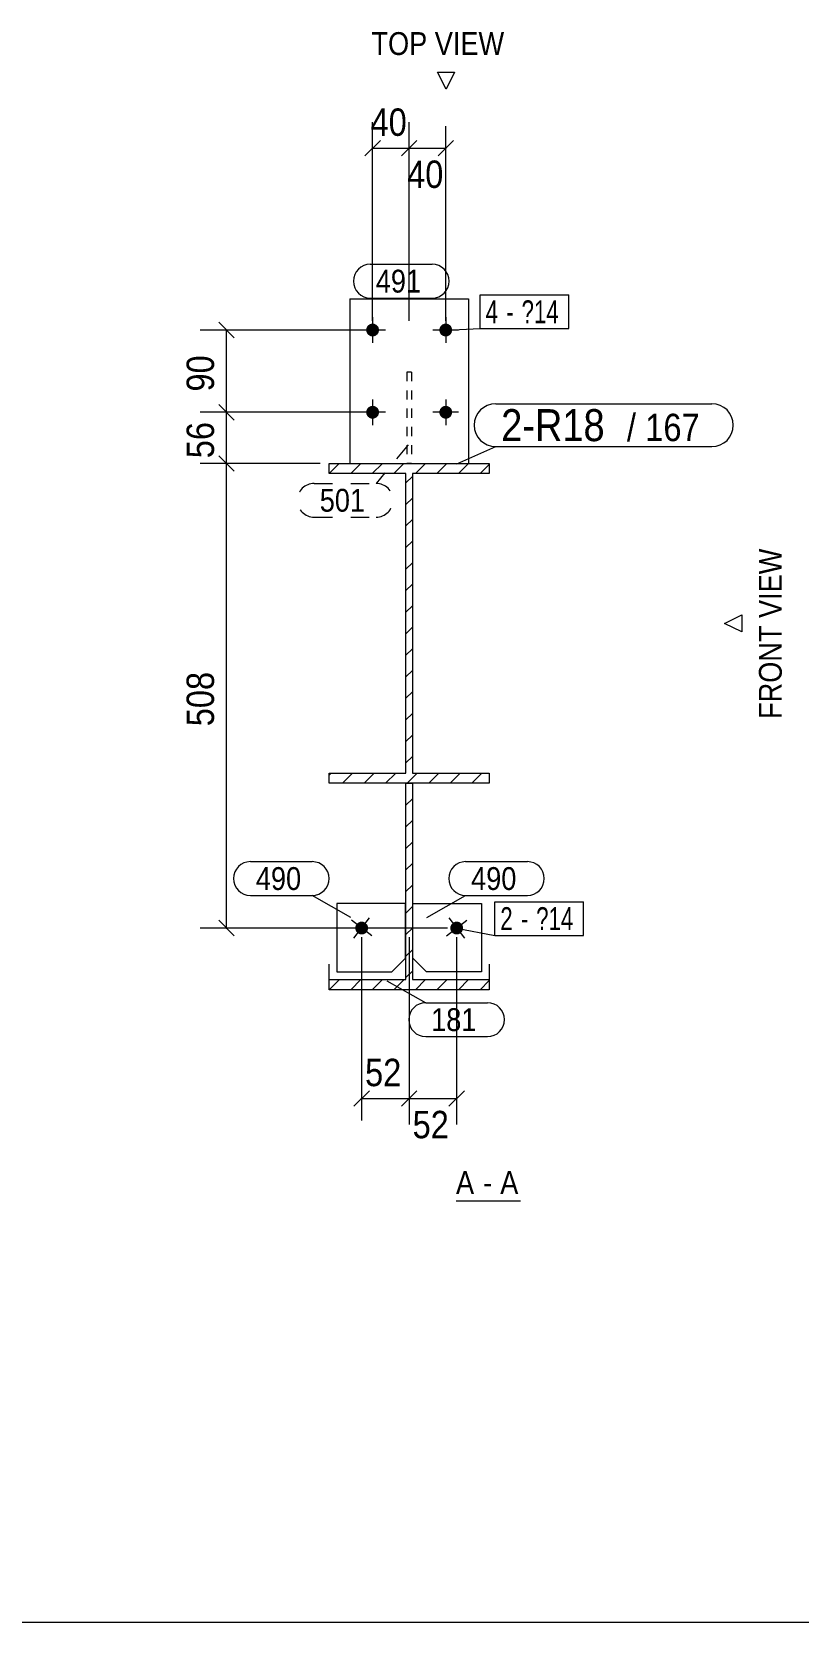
# Model space of a CAD drawing. Header units: millimetres. Extents: x 2 to 825, y 1 to 579.
# Drawn here: x 367 to 450.9, y 5 to 179 of the extents above; entities that cross this region are included whole.
import ezdxf

# ---------------------------------------------------------------- set-up
doc = ezdxf.new("R2010")
doc.units = ezdxf.units.MM
for name, pattern in [('XKITLINE00', [0]), ('XKITLINE01', [4, 1, -1, 1, -1]), ('XKITLINE02', [4, 2, -2])]:
    doc.linetypes.add(name, pattern=pattern)
for name, color, linetype, lineweight in [('Bolt', 3, 'Continuous', 0), ('BoltMark', 7, 'Continuous', 0), ('Dimensions', 7, 'Continuous', 0), ('DrawingSheet', 5, 'Continuous', 0), ('OtherObjectType', 7, 'Continuous', 0), ('Part', 2, 'Continuous', 0), ('PartMark', 7, 'Continuous', 0)]:
    doc.layers.add(name, color=color, linetype=linetype, lineweight=lineweight)
doc.styles.add('ARIAL', font='ARIAL.TTF')
doc.styles.add('ARIAL_NARROW', font='ARIALN.TTF')

# ---------------------------------------------------------------- blocks, each defined once
blk = doc.blocks.new('*A5')
at = {"layer": 'Part', "color": 7, "linetype": 'XKITLINE00', "lineweight": 0}
for p, q in [((399.51, 130.71), (400.61, 131.81)), ((399.51, 130.71), (399.51, 130.71)), ((401.87, 130.71), (402.97, 131.81)), ((404.23, 130.71), (405.33, 131.81)), ((406.59, 130.71), (407.69, 131.81)), ((408.94, 130.71), (410.04, 131.81)), ((411.3, 130.71), (412.4, 131.81)), ((413.66, 130.71), (414.76, 131.81)), ((416.02, 130.71), (417.01, 131.71)), ((407.91, 129.68), (408.61, 130.38)), ((407.91, 127.32), (408.61, 128.02)), ((407.91, 124.97), (408.61, 125.67)), ((407.91, 122.61), (408.61, 123.31)), ((407.91, 120.25), (408.61, 120.95)), ((407.91, 117.89), (408.61, 118.59)), ((407.91, 115.54), (408.61, 116.24)), ((407.91, 113.18), (408.61, 113.88)), ((407.91, 110.82), (408.61, 111.52)), ((407.91, 108.46), (408.61, 109.16)), ((407.91, 106.11), (408.61, 106.81)), ((407.91, 103.75), (408.61, 104.45)), ((407.91, 101.39), (408.61, 102.09)), ((407.91, 99.03), (408.61, 99.73)), ((399.52, 97.71), (399.72, 97.91)), ((400.97, 96.81), (402.07, 97.91)), ((403.33, 96.81), (404.43, 97.91)), ((405.69, 96.81), (406.79, 97.91)), ((408.05, 96.81), (409.15, 97.91)), ((410.4, 96.81), (411.5, 97.91)), ((412.76, 96.81), (413.86, 97.91)), ((415.12, 96.81), (416.22, 97.91))]:
    blk.add_line(p, q, dxfattribs=at)
blk = doc.blocks.new('*A6')
at = {"layer": 'Part', "color": 7, "linetype": 'XKITLINE00', "lineweight": 0}
for p, q in [((407.91, 96.75), (407.95, 96.79)), ((407.91, 94.4), (408.61, 95.1)), ((407.91, 92.04), (408.61, 92.74)), ((407.91, 89.68), (408.61, 90.38)), ((407.91, 87.32), (408.61, 88.02)), ((407.91, 84.97), (408.61, 85.67)), ((407.91, 82.61), (408.61, 83.31)), ((407.91, 80.25), (408.61, 80.95)), ((407.91, 77.89), (408.61, 78.59)), ((399.51, 74.21), (400.63, 75.32)), ((401.87, 74.21), (402.99, 75.32)), ((404.23, 74.21), (405.34, 75.32)), ((406.59, 74.21), (407.7, 75.32)), ((407.91, 75.54), (408.61, 76.24)), ((408.94, 74.21), (410.06, 75.32)), ((411.3, 74.21), (412.42, 75.32)), ((413.66, 74.21), (414.77, 75.32)), ((416.02, 74.21), (417.01, 75.21))]:
    blk.add_line(p, q, dxfattribs=at)
blk = doc.blocks.new('*A122')
at = {"layer": 'Bolt'}
for points in [[(404.96, 146.37), (404.96, 146.34), (404.96, 146.31), (404.95, 146.27), (404.94, 146.24), (404.93, 146.21), (404.92, 146.17), (404.91, 146.14), (404.9, 146.11), (404.88, 146.08), (404.87, 146.05), (404.85, 146.02), (404.83, 145.99), (404.81, 145.96), (404.78, 145.94), (404.76, 145.91), (404.73, 145.89), (404.71, 145.87), (404.68, 145.85), (404.65, 145.83), (404.62, 145.81), (404.59, 145.79), (404.56, 145.78), (404.53, 145.76), (404.5, 145.75), (404.47, 145.74), (404.43, 145.73), (404.4, 145.72), (404.37, 145.72), (404.33, 145.71), (404.3, 145.71), (404.26, 145.71), (404.23, 145.71), (404.2, 145.71), (404.16, 145.72), (404.13, 145.72), (404.09, 145.73), (404.06, 145.74), (404.03, 145.75), (404, 145.76), (403.97, 145.78), (403.93, 145.79), (403.9, 145.81), (403.88, 145.83), (403.85, 145.85), (403.82, 145.87), (403.79, 145.89), (403.77, 145.91), (403.75, 145.94), (403.72, 145.96), (403.7, 145.99), (403.68, 146.02), (403.66, 146.05), (403.65, 146.08), (403.63, 146.11), (403.62, 146.14), (403.61, 146.17), (403.59, 146.21), (403.59, 146.24), (403.58, 146.27), (403.57, 146.31), (403.57, 146.34), (403.57, 146.37), (403.56, 146.41), (403.57, 146.44), (403.57, 146.48), (403.57, 146.51), (403.58, 146.55), (403.59, 146.58), (403.59, 146.61), (403.61, 146.64), (403.62, 146.68), (403.63, 146.71), (403.65, 146.74), (403.66, 146.77), (403.68, 146.8), (403.7, 146.83), (403.72, 146.85), (403.75, 146.88), (403.77, 146.9), (403.79, 146.93), (403.82, 146.95), (403.85, 146.97), (403.88, 146.99), (403.9, 147.01), (403.93, 147.03), (403.97, 147.04), (404, 147.06), (404.03, 147.07), (404.06, 147.08), (404.09, 147.09), (404.13, 147.1), (404.16, 147.1), (404.2, 147.11), (404.23, 147.11), (404.26, 147.11), (404.3, 147.11), (404.33, 147.11), (404.37, 147.1), (404.4, 147.1), (404.43, 147.09), (404.47, 147.08), (404.5, 147.07), (404.53, 147.06), (404.56, 147.04), (404.59, 147.03), (404.62, 147.01), (404.65, 146.99), (404.68, 146.97), (404.71, 146.95), (404.73, 146.93), (404.76, 146.9), (404.78, 146.88), (404.81, 146.85), (404.83, 146.83), (404.85, 146.8), (404.87, 146.77), (404.88, 146.74), (404.9, 146.71), (404.91, 146.68), (404.92, 146.64), (404.93, 146.61), (404.94, 146.58), (404.95, 146.55), (404.96, 146.51), (404.96, 146.48), (404.96, 146.44), (404.96, 146.41)], [(412.96, 146.37), (412.96, 146.34), (412.96, 146.31), (412.95, 146.27), (412.94, 146.24), (412.93, 146.21), (412.92, 146.17), (412.91, 146.14), (412.9, 146.11), (412.88, 146.08), (412.87, 146.05), (412.85, 146.02), (412.83, 145.99), (412.81, 145.96), (412.78, 145.94), (412.76, 145.91), (412.73, 145.89), (412.71, 145.87), (412.68, 145.85), (412.65, 145.83), (412.62, 145.81), (412.59, 145.79), (412.56, 145.78), (412.53, 145.76), (412.5, 145.75), (412.47, 145.74), (412.43, 145.73), (412.4, 145.72), (412.37, 145.72), (412.33, 145.71), (412.3, 145.71), (412.26, 145.71), (412.23, 145.71), (412.2, 145.71), (412.16, 145.72), (412.13, 145.72), (412.09, 145.73), (412.06, 145.74), (412.03, 145.75), (412, 145.76), (411.97, 145.78), (411.93, 145.79), (411.9, 145.81), (411.88, 145.83), (411.85, 145.85), (411.82, 145.87), (411.79, 145.89), (411.77, 145.91), (411.75, 145.94), (411.72, 145.96), (411.7, 145.99), (411.68, 146.02), (411.66, 146.05), (411.65, 146.08), (411.63, 146.11), (411.62, 146.14), (411.61, 146.17), (411.59, 146.21), (411.59, 146.24), (411.58, 146.27), (411.57, 146.31), (411.57, 146.34), (411.57, 146.37), (411.56, 146.41), (411.57, 146.44), (411.57, 146.48), (411.57, 146.51), (411.58, 146.55), (411.59, 146.58), (411.59, 146.61), (411.61, 146.64), (411.62, 146.68), (411.63, 146.71), (411.65, 146.74), (411.66, 146.77), (411.68, 146.8), (411.7, 146.83), (411.72, 146.85), (411.75, 146.88), (411.77, 146.9), (411.79, 146.93), (411.82, 146.95), (411.85, 146.97), (411.88, 146.99), (411.9, 147.01), (411.93, 147.03), (411.97, 147.04), (412, 147.06), (412.03, 147.07), (412.06, 147.08), (412.09, 147.09), (412.13, 147.1), (412.16, 147.1), (412.2, 147.11), (412.23, 147.11), (412.26, 147.11), (412.3, 147.11), (412.33, 147.11), (412.37, 147.1), (412.4, 147.1), (412.43, 147.09), (412.47, 147.08), (412.5, 147.07), (412.53, 147.06), (412.56, 147.04), (412.59, 147.03), (412.62, 147.01), (412.65, 146.99), (412.68, 146.97), (412.71, 146.95), (412.73, 146.93), (412.76, 146.9), (412.78, 146.88), (412.81, 146.85), (412.83, 146.83), (412.85, 146.8), (412.87, 146.77), (412.88, 146.74), (412.9, 146.71), (412.91, 146.68), (412.92, 146.64), (412.93, 146.61), (412.94, 146.58), (412.95, 146.55), (412.96, 146.51), (412.96, 146.48), (412.96, 146.44), (412.96, 146.41)], [(404.96, 137.37), (404.96, 137.34), (404.96, 137.31), (404.95, 137.27), (404.94, 137.24), (404.93, 137.21), (404.92, 137.17), (404.91, 137.14), (404.9, 137.11), (404.88, 137.08), (404.87, 137.05), (404.85, 137.02), (404.83, 136.99), (404.81, 136.96), (404.78, 136.94), (404.76, 136.91), (404.73, 136.89), (404.71, 136.87), (404.68, 136.85), (404.65, 136.83), (404.62, 136.81), (404.59, 136.79), (404.56, 136.78), (404.53, 136.76), (404.5, 136.75), (404.47, 136.74), (404.43, 136.73), (404.4, 136.72), (404.37, 136.72), (404.33, 136.71), (404.3, 136.71), (404.26, 136.71), (404.23, 136.71), (404.2, 136.71), (404.16, 136.72), (404.13, 136.72), (404.09, 136.73), (404.06, 136.74), (404.03, 136.75), (404, 136.76), (403.97, 136.78), (403.93, 136.79), (403.9, 136.81), (403.88, 136.83), (403.85, 136.85), (403.82, 136.87), (403.79, 136.89), (403.77, 136.91), (403.75, 136.94), (403.72, 136.96), (403.7, 136.99), (403.68, 137.02), (403.66, 137.05), (403.65, 137.08), (403.63, 137.11), (403.62, 137.14), (403.61, 137.17), (403.59, 137.21), (403.59, 137.24), (403.58, 137.27), (403.57, 137.31), (403.57, 137.34), (403.57, 137.37), (403.56, 137.41), (403.57, 137.44), (403.57, 137.48), (403.57, 137.51), (403.58, 137.55), (403.59, 137.58), (403.59, 137.61), (403.61, 137.64), (403.62, 137.68), (403.63, 137.71), (403.65, 137.74), (403.66, 137.77), (403.68, 137.8), (403.7, 137.83), (403.72, 137.85), (403.75, 137.88), (403.77, 137.9), (403.79, 137.93), (403.82, 137.95), (403.85, 137.97), (403.88, 137.99), (403.9, 138.01), (403.93, 138.03), (403.97, 138.04), (404, 138.06), (404.03, 138.07), (404.06, 138.08), (404.09, 138.09), (404.13, 138.1), (404.16, 138.1), (404.2, 138.11), (404.23, 138.11), (404.26, 138.11), (404.3, 138.11), (404.33, 138.11), (404.37, 138.1), (404.4, 138.1), (404.43, 138.09), (404.47, 138.08), (404.5, 138.07), (404.53, 138.06), (404.56, 138.04), (404.59, 138.03), (404.62, 138.01), (404.65, 137.99), (404.68, 137.97), (404.71, 137.95), (404.73, 137.93), (404.76, 137.9), (404.78, 137.88), (404.81, 137.85), (404.83, 137.83), (404.85, 137.8), (404.87, 137.77), (404.88, 137.74), (404.9, 137.71), (404.91, 137.68), (404.92, 137.64), (404.93, 137.61), (404.94, 137.58), (404.95, 137.55), (404.96, 137.51), (404.96, 137.48), (404.96, 137.44), (404.96, 137.41)], [(412.96, 137.37), (412.96, 137.34), (412.96, 137.31), (412.95, 137.27), (412.94, 137.24), (412.93, 137.21), (412.92, 137.17), (412.91, 137.14), (412.9, 137.11), (412.88, 137.08), (412.87, 137.05), (412.85, 137.02), (412.83, 136.99), (412.81, 136.96), (412.78, 136.94), (412.76, 136.91), (412.73, 136.89), (412.71, 136.87), (412.68, 136.85), (412.65, 136.83), (412.62, 136.81), (412.59, 136.79), (412.56, 136.78), (412.53, 136.76), (412.5, 136.75), (412.47, 136.74), (412.43, 136.73), (412.4, 136.72), (412.37, 136.72), (412.33, 136.71), (412.3, 136.71), (412.26, 136.71), (412.23, 136.71), (412.2, 136.71), (412.16, 136.72), (412.13, 136.72), (412.09, 136.73), (412.06, 136.74), (412.03, 136.75), (412, 136.76), (411.97, 136.78), (411.93, 136.79), (411.9, 136.81), (411.88, 136.83), (411.85, 136.85), (411.82, 136.87), (411.79, 136.89), (411.77, 136.91), (411.75, 136.94), (411.72, 136.96), (411.7, 136.99), (411.68, 137.02), (411.66, 137.05), (411.65, 137.08), (411.63, 137.11), (411.62, 137.14), (411.61, 137.17), (411.59, 137.21), (411.59, 137.24), (411.58, 137.27), (411.57, 137.31), (411.57, 137.34), (411.57, 137.37), (411.56, 137.41), (411.57, 137.44), (411.57, 137.48), (411.57, 137.51), (411.58, 137.55), (411.59, 137.58), (411.59, 137.61), (411.61, 137.64), (411.62, 137.68), (411.63, 137.71), (411.65, 137.74), (411.66, 137.77), (411.68, 137.8), (411.7, 137.83), (411.72, 137.85), (411.75, 137.88), (411.77, 137.9), (411.79, 137.93), (411.82, 137.95), (411.85, 137.97), (411.88, 137.99), (411.9, 138.01), (411.93, 138.03), (411.97, 138.04), (412, 138.06), (412.03, 138.07), (412.06, 138.08), (412.09, 138.09), (412.13, 138.1), (412.16, 138.1), (412.2, 138.11), (412.23, 138.11), (412.26, 138.11), (412.3, 138.11), (412.33, 138.11), (412.37, 138.1), (412.4, 138.1), (412.43, 138.09), (412.47, 138.08), (412.5, 138.07), (412.53, 138.06), (412.56, 138.04), (412.59, 138.03), (412.62, 138.01), (412.65, 137.99), (412.68, 137.97), (412.71, 137.95), (412.73, 137.93), (412.76, 137.9), (412.78, 137.88), (412.81, 137.85), (412.83, 137.83), (412.85, 137.8), (412.87, 137.77), (412.88, 137.74), (412.9, 137.71), (412.91, 137.68), (412.92, 137.64), (412.93, 137.61), (412.94, 137.58), (412.95, 137.55), (412.96, 137.51), (412.96, 137.48), (412.96, 137.44), (412.96, 137.41)]]:
    blk.add_hatch(color=3, dxfattribs=at).paths.add_polyline_path(points, flags=17)
at = {"layer": 'Bolt', "color": 3, "linetype": 'XKITLINE00', "lineweight": 0}
for p, q in [((405.66, 146.41), (402.86, 146.41)), ((404.26, 147.81), (404.26, 145.01)), ((413.66, 146.41), (410.86, 146.41)), ((412.26, 147.81), (412.26, 145.01)), ((404.26, 138.81), (404.26, 136.01)), ((412.26, 138.81), (412.26, 136.01)), ((405.66, 137.41), (402.86, 137.41)), ((413.66, 137.41), (410.86, 137.41))]:
    blk.add_line(p, q, dxfattribs=at)
blk = doc.blocks.new('*A123')
at = {"layer": 'Bolt'}
blk.add_hatch(color=3, dxfattribs=at).paths.add_polyline_path([(402.61, 80.43), (402.58, 80.46), (402.56, 80.48), (402.54, 80.51), (402.51, 80.53), (402.49, 80.56), (402.47, 80.59), (402.46, 80.62), (402.44, 80.65), (402.43, 80.68), (402.41, 80.71), (402.4, 80.74), (402.39, 80.78), (402.38, 80.81), (402.38, 80.84), (402.37, 80.88), (402.37, 80.91), (402.36, 80.95), (402.36, 80.98), (402.37, 81.01), (402.37, 81.05), (402.37, 81.08), (402.38, 81.12), (402.39, 81.15), (402.4, 81.18), (402.41, 81.21), (402.42, 81.25), (402.44, 81.28), (402.46, 81.31), (402.47, 81.34), (402.49, 81.37), (402.51, 81.39), (402.53, 81.42), (402.56, 81.45), (402.58, 81.47), (402.61, 81.49), (402.63, 81.52), (402.66, 81.54), (402.69, 81.55), (402.72, 81.57), (402.75, 81.59), (402.78, 81.6), (402.81, 81.62), (402.84, 81.63), (402.88, 81.64), (402.91, 81.65), (402.94, 81.65), (402.98, 81.66), (403.01, 81.66), (403.05, 81.66), (403.08, 81.66), (403.11, 81.66), (403.15, 81.66), (403.18, 81.65), (403.22, 81.65), (403.25, 81.64), (403.28, 81.63), (403.32, 81.62), (403.35, 81.6), (403.38, 81.59), (403.41, 81.57), (403.44, 81.56), (403.47, 81.54), (403.49, 81.52), (403.52, 81.49), (403.55, 81.47), (403.57, 81.45), (403.59, 81.42), (403.62, 81.4), (403.64, 81.37), (403.66, 81.34), (403.67, 81.31), (403.69, 81.28), (403.7, 81.25), (403.72, 81.22), (403.73, 81.18), (403.74, 81.15), (403.75, 81.12), (403.75, 81.08), (403.76, 81.05), (403.76, 81.02), (403.76, 80.98), (403.76, 80.95), (403.76, 80.91), (403.76, 80.88), (403.75, 80.85), (403.75, 80.81), (403.74, 80.78), (403.73, 80.75), (403.72, 80.71), (403.71, 80.68), (403.69, 80.65), (403.67, 80.62), (403.66, 80.59), (403.64, 80.56), (403.62, 80.53), (403.6, 80.51), (403.57, 80.48), (403.55, 80.46), (403.52, 80.43), (403.5, 80.41), (403.47, 80.39), (403.44, 80.37), (403.41, 80.36), (403.38, 80.34), (403.35, 80.32), (403.32, 80.31), (403.29, 80.3), (403.25, 80.29), (403.22, 80.28), (403.19, 80.27), (403.15, 80.27), (403.12, 80.27), (403.08, 80.26), (403.05, 80.26), (403.01, 80.27), (402.98, 80.27), (402.95, 80.27), (402.91, 80.28), (402.88, 80.29), (402.85, 80.3), (402.81, 80.31), (402.78, 80.32), (402.75, 80.34), (402.72, 80.35), (402.69, 80.37), (402.66, 80.39), (402.64, 80.41)], flags=17)
at = {"layer": 'Bolt', "color": 3, "linetype": 'XKITLINE00', "lineweight": 0}
for p, q in [((404.17, 80.1), (401.96, 81.82)), ((402.21, 79.86), (403.92, 82.07))]:
    blk.add_line(p, q, dxfattribs=at)
blk = doc.blocks.new('*A124')
at = {"layer": 'Bolt'}
blk.add_hatch(color=3, dxfattribs=at).paths.add_polyline_path([(413.06, 81.54), (413.09, 81.56), (413.12, 81.57), (413.15, 81.59), (413.18, 81.6), (413.21, 81.62), (413.25, 81.63), (413.28, 81.64), (413.31, 81.65), (413.35, 81.65), (413.38, 81.66), (413.41, 81.66), (413.45, 81.66), (413.48, 81.66), (413.52, 81.66), (413.55, 81.66), (413.59, 81.65), (413.62, 81.65), (413.65, 81.64), (413.69, 81.63), (413.72, 81.62), (413.75, 81.6), (413.78, 81.59), (413.81, 81.57), (413.84, 81.55), (413.87, 81.54), (413.9, 81.52), (413.92, 81.49), (413.95, 81.47), (413.97, 81.45), (414, 81.42), (414.02, 81.39), (414.04, 81.37), (414.06, 81.34), (414.07, 81.31), (414.09, 81.28), (414.11, 81.25), (414.12, 81.21), (414.13, 81.18), (414.14, 81.15), (414.15, 81.12), (414.15, 81.08), (414.16, 81.05), (414.16, 81.01), (414.16, 80.98), (414.16, 80.95), (414.16, 80.91), (414.16, 80.88), (414.15, 80.84), (414.15, 80.81), (414.14, 80.78), (414.13, 80.74), (414.12, 80.71), (414.1, 80.68), (414.09, 80.65), (414.07, 80.62), (414.06, 80.59), (414.04, 80.56), (414.02, 80.53), (413.99, 80.51), (413.97, 80.48), (413.95, 80.46), (413.92, 80.43), (413.89, 80.41), (413.87, 80.39), (413.84, 80.37), (413.81, 80.35), (413.78, 80.34), (413.75, 80.32), (413.72, 80.31), (413.68, 80.3), (413.65, 80.29), (413.62, 80.28), (413.58, 80.27), (413.55, 80.27), (413.51, 80.27), (413.48, 80.26), (413.45, 80.26), (413.41, 80.27), (413.38, 80.27), (413.34, 80.27), (413.31, 80.28), (413.28, 80.29), (413.24, 80.3), (413.21, 80.31), (413.18, 80.32), (413.15, 80.34), (413.12, 80.36), (413.09, 80.37), (413.06, 80.39), (413.03, 80.41), (413.01, 80.43), (412.98, 80.46), (412.96, 80.48), (412.93, 80.51), (412.91, 80.53), (412.89, 80.56), (412.87, 80.59), (412.86, 80.62), (412.84, 80.65), (412.82, 80.68), (412.81, 80.71), (412.8, 80.75), (412.79, 80.78), (412.78, 80.81), (412.77, 80.85), (412.77, 80.88), (412.77, 80.91), (412.76, 80.95), (412.76, 80.98), (412.77, 81.02), (412.77, 81.05), (412.78, 81.08), (412.78, 81.12), (412.79, 81.15), (412.8, 81.18), (412.81, 81.22), (412.83, 81.25), (412.84, 81.28), (412.86, 81.31), (412.87, 81.34), (412.89, 81.37), (412.91, 81.4), (412.94, 81.42), (412.96, 81.45), (412.98, 81.47), (413.01, 81.49), (413.04, 81.52)], flags=17)
at = {"layer": 'Bolt', "color": 3, "linetype": 'XKITLINE00', "lineweight": 0}
for p, q in [((412.36, 80.1), (414.57, 81.82)), ((412.61, 82.07), (414.32, 79.86))]:
    blk.add_line(p, q, dxfattribs=at)
blk = doc.blocks.new('*A125')
at = {"layer": 'Part', "color": 2, "linetype": 'XKITLINE00', "lineweight": 0}
for p, q in [((399.51, 130.71), (399.51, 131.81)), ((399.51, 131.81), (417.01, 131.81)), ((407.91, 130.71), (399.51, 130.71)), ((407.91, 97.91), (407.91, 130.71)), ((417.01, 130.71), (408.61, 130.71)), ((408.61, 130.71), (408.61, 97.91)), ((417.01, 131.81), (417.01, 130.71)), ((399.51, 96.81), (399.51, 97.91)), ((399.51, 97.91), (407.91, 97.91)), ((408.61, 97.91), (417.01, 97.91)), ((417.01, 97.91), (417.01, 96.81)), ((417.01, 96.81), (399.51, 96.81))]:
    blk.add_line(p, q, dxfattribs=at)
blk = doc.blocks.new('*A126')
at = {"layer": 'Part', "color": 2, "linetype": 'XKITLINE00', "lineweight": 0}
for p, q in [((401.76, 149.81), (401.76, 131.81)), ((401.76, 149.81), (414.76, 149.81)), ((414.76, 149.81), (414.76, 131.81))]:
    blk.add_line(p, q, dxfattribs=at)
at = {"layer": 'Part', "color": 7, "linetype": 'XKITLINE01', "lineweight": 0}
blk.add_line((401.76, 131.81), (414.76, 131.81), dxfattribs=at)
blk = doc.blocks.new('*A127')
at = {"layer": 'Part', "color": 7, "linetype": 'XKITLINE01', "lineweight": 0}
for p, q in [((408.51, 141.81), (408.01, 141.81)), ((408.01, 141.81), (408.01, 131.81)), ((408.51, 141.81), (408.51, 131.81)), ((408.51, 131.81), (408.01, 131.81))]:
    blk.add_line(p, q, dxfattribs=at)
blk = doc.blocks.new('*A128')
at = {"layer": 'Part', "color": 2, "linetype": 'XKITLINE00', "lineweight": 0}
for p, q in [((407.86, 83.66), (400.36, 83.66)), ((400.36, 83.66), (400.36, 76.16)), ((407.86, 77.66), (407.86, 83.66)), ((406.36, 76.16), (407.86, 77.66)), ((400.36, 76.16), (406.36, 76.16))]:
    blk.add_line(p, q, dxfattribs=at)
blk = doc.blocks.new('*A129')
at = {"layer": 'Part', "color": 2, "linetype": 'XKITLINE00', "lineweight": 0}
for p, q in [((408.66, 77.66), (408.66, 83.66)), ((408.66, 83.66), (416.16, 83.66)), ((416.16, 83.66), (416.16, 76.16)), ((410.16, 76.16), (408.66, 77.66)), ((416.16, 76.16), (410.16, 76.16))]:
    blk.add_line(p, q, dxfattribs=at)
blk = doc.blocks.new('*A130')
at = {"layer": 'Part', "color": 2, "linetype": 'XKITLINE00', "lineweight": 0}
for p, q in [((407.91, 75.32), (407.91, 96.81)), ((407.91, 96.81), (408.61, 96.81)), ((408.61, 96.81), (408.61, 96.81)), ((408.61, 96.81), (408.61, 75.32)), ((399.51, 74.21), (399.51, 77)), ((417.01, 77), (417.01, 74.21)), ((399.51, 75.32), (407.91, 75.32)), ((408.61, 75.32), (417.01, 75.32)), ((417.01, 74.21), (399.51, 74.21))]:
    blk.add_line(p, q, dxfattribs=at)
blk = doc.blocks.new('*A131')
at = {"layer": 'DrawingSheet', "color": 5, "linetype": 'XKITLINE00', "lineweight": 0}
blk.add_line((5, 5), (825, 5), dxfattribs=at)
blk = doc.blocks.new('*A263')
at = {"layer": 'Dimensions', "color": 7, "linetype": 'XKITLINE00', "lineweight": 0}
for p, q in [((387.42, 132.66), (389.11, 130.96)), ((398.51, 131.81), (385.41, 131.81)), ((388.26, 80.96), (388.26, 131.81)), ((387.42, 81.81), (389.11, 80.12)), ((412.46, 80.96), (385.41, 80.96))]:
    blk.add_line(p, q, dxfattribs=at)
at = {"layer": 'Dimensions', "color": 3}
for p in [(388.26, 131.81), (388.26, 80.96)]:
    blk.add_point(p, dxfattribs=at)
at = {"layer": 'Dimensions', "color": 3, "style": 'ARIAL', "width": 0.85}
blk.add_text('508', height=3, rotation=90.0002, dxfattribs=at).set_placement((386.91, 103.05))
blk = doc.blocks.new('*A264')
at = {"layer": 'Dimensions', "color": 7, "linetype": 'XKITLINE00', "lineweight": 0}
for p, q in [((387.42, 138.26), (389.11, 136.56)), ((403.26, 137.41), (385.41, 137.41)), ((388.26, 131.81), (388.26, 137.41)), ((387.42, 132.66), (389.11, 130.96)), ((398.51, 131.81), (385.41, 131.81))]:
    blk.add_line(p, q, dxfattribs=at)
at = {"layer": 'Dimensions', "color": 3}
for p in [(388.26, 137.41), (388.26, 131.81)]:
    blk.add_point(p, dxfattribs=at)
at = {"layer": 'Dimensions', "color": 3, "style": 'ARIAL', "width": 0.85}
blk.add_text('56', height=3, rotation=90.0002, dxfattribs=at).set_placement((386.91, 132.38))
blk = doc.blocks.new('*A265')
at = {"layer": 'Dimensions', "color": 7, "linetype": 'XKITLINE00', "lineweight": 0}
for p, q in [((403.26, 146.41), (385.41, 146.41)), ((387.42, 147.26), (389.11, 145.56)), ((388.26, 137.41), (388.26, 146.41)), ((387.42, 138.26), (389.11, 136.56)), ((403.26, 137.41), (385.41, 137.41))]:
    blk.add_line(p, q, dxfattribs=at)
at = {"layer": 'Dimensions', "color": 3}
for p in [(388.26, 146.41), (388.26, 137.41)]:
    blk.add_point(p, dxfattribs=at)
at = {"layer": 'Dimensions', "color": 3, "style": 'ARIAL', "width": 0.85}
blk.add_text('90', height=3, rotation=90.0002, dxfattribs=at).set_placement((386.91, 139.68))
blk = doc.blocks.new('*A266')
at = {"layer": 'Dimensions', "color": 7, "linetype": 'XKITLINE00', "lineweight": 0}
for p, q in [((403.06, 79.96), (403.06, 59.91)), ((408.26, 79.96), (408.26, 59.91)), ((403.91, 63.16), (402.22, 61.46)), ((409.11, 63.16), (407.42, 61.46)), ((403.06, 62.31), (408.26, 62.31))]:
    blk.add_line(p, q, dxfattribs=at)
at = {"layer": 'Dimensions', "color": 3}
for p in [(403.06, 62.31), (408.26, 62.31)]:
    blk.add_point(p, dxfattribs=at)
at = {"layer": 'Dimensions', "color": 3, "style": 'ARIAL', "width": 0.85}
blk.add_text('52', height=3, dxfattribs=at).set_placement((403.44, 63.66))
blk = doc.blocks.new('*A267')
at = {"layer": 'Dimensions', "color": 7, "linetype": 'XKITLINE00', "lineweight": 0}
for p, q in [((408.26, 79.96), (408.26, 59.46)), ((413.46, 79.96), (413.46, 59.46)), ((409.11, 63.16), (407.42, 61.46)), ((414.31, 63.16), (412.62, 61.46)), ((408.26, 62.31), (413.46, 62.31))]:
    blk.add_line(p, q, dxfattribs=at)
at = {"layer": 'Dimensions', "color": 3}
for p in [(408.26, 62.31), (413.46, 62.31)]:
    blk.add_point(p, dxfattribs=at)
at = {"layer": 'Dimensions', "color": 3, "style": 'ARIAL', "width": 0.85}
blk.add_text('52', height=3, dxfattribs=at).set_placement((408.64, 57.96))
blk = doc.blocks.new('*A268')
at = {"layer": 'Dimensions', "color": 7, "linetype": 'XKITLINE00', "lineweight": 0}
for p, q in [((404.26, 147.41), (404.26, 169.16)), ((408.26, 147.41), (408.26, 169.16)), ((405.11, 167.16), (403.42, 165.46)), ((409.11, 167.16), (407.42, 165.46)), ((404.26, 166.31), (408.26, 166.31))]:
    blk.add_line(p, q, dxfattribs=at)
at = {"layer": 'Dimensions', "color": 3}
for p in [(404.26, 166.31), (408.26, 166.31)]:
    blk.add_point(p, dxfattribs=at)
at = {"layer": 'Dimensions', "color": 3, "style": 'ARIAL', "width": 0.85}
blk.add_text('40', height=3, dxfattribs=at).set_placement((404.04, 167.66))
blk = doc.blocks.new('*A269')
at = {"layer": 'Dimensions', "color": 7, "linetype": 'XKITLINE00', "lineweight": 0}
for p, q in [((409.11, 167.16), (407.42, 165.46)), ((408.26, 147.41), (408.26, 168.71)), ((413.11, 167.16), (411.42, 165.46)), ((412.26, 147.41), (412.26, 168.71)), ((408.26, 166.31), (412.26, 166.31))]:
    blk.add_line(p, q, dxfattribs=at)
at = {"layer": 'Dimensions', "color": 3}
for p in [(408.26, 166.31), (412.26, 166.31)]:
    blk.add_point(p, dxfattribs=at)
at = {"layer": 'Dimensions', "color": 3, "style": 'ARIAL', "width": 0.85}
blk.add_text('40', height=3, dxfattribs=at).set_placement((408.04, 161.96))
blk = doc.blocks.new('*A270')
at = {"layer": 'BoltMark', "color": 7, "linetype": 'XKITLINE00', "lineweight": 0}
for p, q in [((416.03, 150.26), (425.72, 150.26)), ((416.03, 146.56), (416.03, 150.26)), ((425.72, 146.56), (425.72, 150.26)), ((412.26, 146.41), (416.03, 146.56)), ((416.03, 146.56), (425.72, 146.56))]:
    blk.add_line(p, q, dxfattribs=at)
at = {"layer": 'BoltMark', "color": 3, "style": 'ARIAL_NARROW', "width": 0.85}
for s, p in [('?14', (420.56, 147.16)), ('4', (416.63, 147.16)), ('-', (418.9, 147.16))]:
    blk.add_text(s, height=2.5, dxfattribs=at).set_placement(p)
blk = doc.blocks.new('*A271')
at = {"layer": 'BoltMark', "color": 7, "linetype": 'XKITLINE00', "lineweight": 0}
for p, q in [((417.63, 83.85), (427.32, 83.85)), ((417.63, 80.15), (417.63, 83.85)), ((427.32, 80.15), (427.32, 83.85)), ((413.46, 80.96), (417.63, 80.15)), ((417.63, 80.15), (427.32, 80.15))]:
    blk.add_line(p, q, dxfattribs=at)
at = {"layer": 'BoltMark', "color": 3, "style": 'ARIAL_NARROW', "width": 0.85}
for s, p in [('2', (418.23, 80.75)), ('-', (420.5, 80.75)), ('?14', (422.16, 80.75))]:
    blk.add_text(s, height=2.5, dxfattribs=at).set_placement(p)
blk = doc.blocks.new('*A272')
at = {"layer": 'PartMark', "color": 7, "linetype": 'XKITLINE00', "lineweight": 0}
for p, q in [((390.89, 88.23), (397.65, 88.23)), ((390.89, 84.53), (397.65, 84.53)), ((401.89, 82.13), (397.65, 84.53))]:
    blk.add_line(p, q, dxfattribs=at)
for centre, start, end in [((390.89, 86.38), 90, 270), ((397.65, 86.38), 270, 90)]:
    blk.add_arc(centre, 1.85, start, end, dxfattribs=at)
at = {"layer": 'PartMark', "color": 3, "style": 'ARIAL', "width": 0.85}
blk.add_text('490', height=2.5, dxfattribs=at).set_placement((391.49, 85.13))
blk = doc.blocks.new('*A273')
at = {"layer": 'PartMark', "color": 7, "linetype": 'XKITLINE00', "lineweight": 0}
for p, q in [((414.44, 88.23), (421.2, 88.23)), ((410.19, 82.13), (414.44, 84.53)), ((414.44, 84.53), (421.2, 84.53))]:
    blk.add_line(p, q, dxfattribs=at)
for centre, start, end in [((414.44, 86.38), 90, 270), ((421.2, 86.38), 270, 90)]:
    blk.add_arc(centre, 1.85, start, end, dxfattribs=at)
at = {"layer": 'PartMark', "color": 3, "style": 'ARIAL', "width": 0.85}
blk.add_text('490', height=2.5, dxfattribs=at).set_placement((415.04, 85.13))
blk = doc.blocks.new('*A274')
at = {"layer": 'PartMark', "color": 7, "linetype": 'XKITLINE00', "lineweight": 0}
for p, q in [((405.83, 75.19), (410.07, 72.79)), ((410.07, 72.79), (416.84, 72.79)), ((410.07, 69.09), (416.84, 69.09))]:
    blk.add_line(p, q, dxfattribs=at)
for centre, start, end in [((410.07, 70.94), 90, 270), ((416.84, 70.94), 270, 90)]:
    blk.add_arc(centre, 1.85, start, end, dxfattribs=at)
at = {"layer": 'PartMark', "color": 3, "style": 'ARIAL', "width": 0.85}
blk.add_text('181', height=2.5, dxfattribs=at).set_placement((410.67, 69.69))
blk = doc.blocks.new('*A275')
at = {"layer": 'PartMark', "color": 7, "linetype": 'XKITLINE00', "lineweight": 0}
for p, q in [((404.01, 153.61), (410.78, 153.61)), ((404.01, 149.91), (410.78, 149.91))]:
    blk.add_line(p, q, dxfattribs=at)
for centre, start, end in [((404.01, 151.76), 90, 270), ((410.78, 151.76), 270, 90)]:
    blk.add_arc(centre, 1.85, start, end, dxfattribs=at)
at = {"layer": 'PartMark', "color": 3, "style": 'ARIAL', "width": 0.85}
blk.add_text('491', height=2.5, dxfattribs=at).set_placement((404.61, 150.51))
blk = doc.blocks.new('*A276')
at = {"layer": 'PartMark', "color": 7, "linetype": 'XKITLINE02', "lineweight": 0}
for p, q in [((408.14, 133.84), (404.64, 129.63)), ((397.88, 129.63), (404.64, 129.63)), ((397.88, 125.93), (404.64, 125.93))]:
    blk.add_line(p, q, dxfattribs=at)
for centre, start, end in [((397.88, 127.78), 90, 270), ((404.64, 127.78), 270, 90)]:
    blk.add_arc(centre, 1.85, start, end, dxfattribs=at)
at = {"layer": 'PartMark', "color": 3, "style": 'ARIAL', "width": 0.85}
blk.add_text('501', height=2.5, dxfattribs=at).set_placement((398.48, 126.53))
blk = doc.blocks.new('*A277')
at = {"layer": 'PartMark', "color": 7, "linetype": 'XKITLINE00', "lineweight": 0}
for p, q in [((417.73, 138.35), (441.38, 138.35)), ((413.49, 131.76), (417.73, 133.65)), ((417.73, 133.65), (441.38, 133.65))]:
    blk.add_line(p, q, dxfattribs=at)
for centre, start, end in [((417.73, 136), 90, 270), ((441.38, 136), 270, 90)]:
    blk.add_arc(centre, 2.35, start, end, dxfattribs=at)
at = {"layer": 'PartMark', "color": 1, "style": 'ARIAL', "width": 0.85}
blk.add_text('2-R18', height=3.5, dxfattribs=at).set_placement((418.33, 134.25))
at = {"layer": 'PartMark', "color": 3, "style": 'ARIAL', "width": 0.85}
for s, p in [('/', (432.09, 134.25)), ('167', (434.1, 134.25))]:
    blk.add_text(s, height=3, dxfattribs=at).set_placement(p)
blk = doc.blocks.new('*A278')
at = {"layer": 'OtherObjectType', "color": 7, "linetype": 'XKITLINE00', "lineweight": 0}
for p, q in [((412.3, 172.76), (411.36, 174.63)), ((411.36, 174.63), (413.23, 174.63)), ((413.23, 174.63), (412.3, 172.76)), ((412.3, 172.76), (412.3, 172.76)), ((442.78, 114.31), (444.65, 115.25)), ((444.65, 115.25), (444.65, 113.37)), ((444.65, 113.37), (442.78, 114.31)), ((442.78, 114.31), (442.78, 114.31)), ((413.39, 51.11), (420.45, 51.11))]:
    blk.add_line(p, q, dxfattribs=at)
at = {"layer": 'OtherObjectType', "color": 7, "style": 'ARIAL', "width": 0.85}
for s, p in [('TOP VIEW', (404.14, 176.51)), ('A', (413.39, 51.86)), ('A', (418.23, 51.86)), ('-', (416.37, 51.86))]:
    blk.add_text(s, height=2.5, dxfattribs=at).set_placement(p)
blk.add_text('FRONT VIEW', height=2.5, rotation=90, dxfattribs=at).set_placement((449.03, 103.85))

msp = doc.modelspace()

# ---------------------------------------------------------------- block references
at = {"lineweight": 0}
for name in ['*A131', '*A268', '*A269', '*A275', '*A126', '*A270', '*A265', '*A122', '*A127', '*A264', '*A277', '*A263', '*A276', '*A5', '*A125', '*A130', '*A6', '*A272', '*A273', '*A128', '*A129', '*A271', '*A123', '*A124', '*A266', '*A267', '*A274']:
    msp.add_blockref(name, (0, 0), dxfattribs=at)
at = {"layer": 'OtherObjectType', "lineweight": 0}
msp.add_blockref('*A278', (0, 0), dxfattribs=at)

doc.saveas('drawing.dxf')
